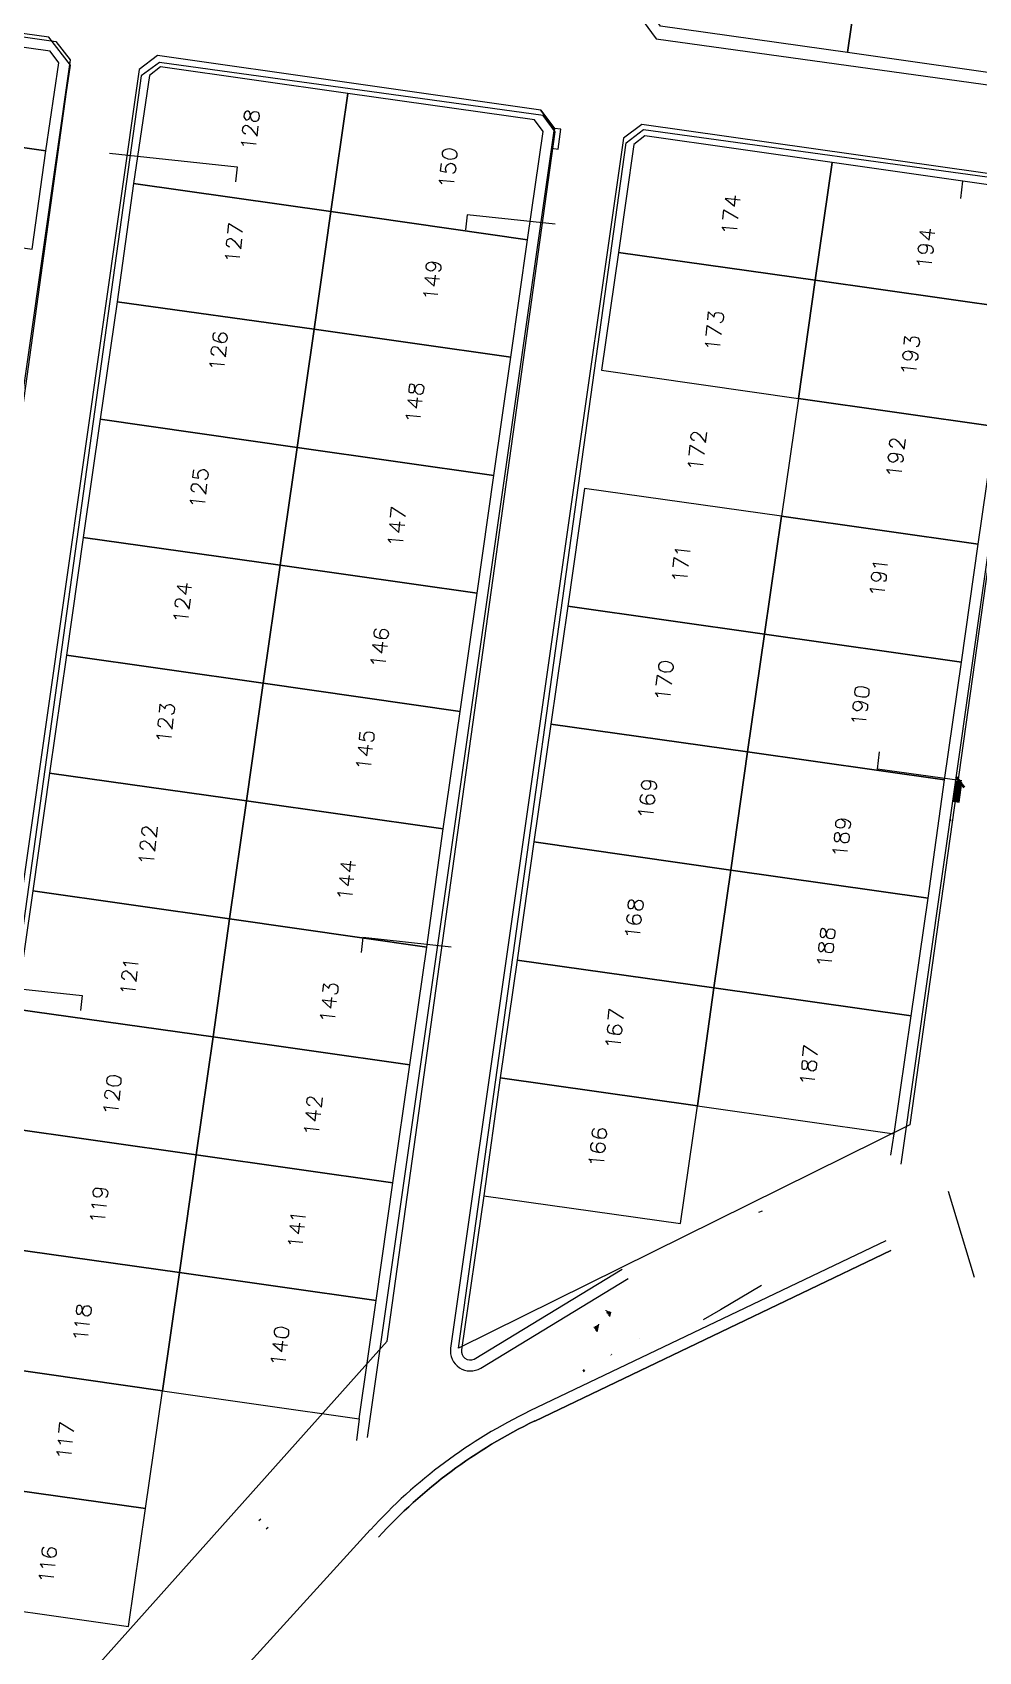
# Model space of a CAD drawing. Header units: metres. Extents: x 678 to 2349, y 417 to 1219.
# Drawn here: x 1981.5 to 2076.6, y 793 to 955.8 of the extents above; entities that cross this region are included whole.
import ezdxf

# ---------------------------------------------------------------- set-up
doc = ezdxf.new("R2010")
doc.units = ezdxf.units.M
doc.layers.add('BORDILLO', color=1, linetype='Continuous')
doc.layers.add('PDF2_area escolar', color=7, linetype='Continuous', true_color=0x989898)
doc.layers.add('PDF_Geometry', color=7, linetype='Continuous', true_color=0x797979)

# ---------------------------------------------------------------- blocks, each defined once
blk = doc.blocks.new('base')
at = {"layer": 'PDF_Geometry', "lineweight": 25, "extrusion": (-0.000787417, 0.063364, 0.99799), "elevation": 0.03}
for points in [[(-314.36, -197.29), (-299.6, -195.68), (-292.74, -194.19), (-282.66, -192.11), (-274.48, -190.36), (-258.04, -185.15), (-248.03, -180.61), (-240.54, -177.71), (-228.64, -174.04), (-222.73, -172.71), (-217.38, -171.04), (-209.93, -169.25), (-202.16, -164.76), (-196.2, -160.28), (-195.07, -159.82), (-178.09, -157.46), (-154.3, -156.61), (-136.67, -154.61), (-124.44, -153.16), (-118.07, -151.47), (-100.79, -146.65), (-80.95, -140.97), (-73.38, -139.33), (-61.69, -135.82), (-40.5, -131.6), (-37.73, -130.87), (-17.66, -129.44), (1.31, -127.46), (21.09, -124.93), (41.01, -122.83), (47.38, -123.46), (63.59, -123.19), (81.4, -124.31), (85.64, -96.07), (88.7, -66.39), (92.81, -40.78), (97.16, -22.39), (100.6, -1.56), (102.48, 8.32), (109.69, 37.36), (117.53, 76.62), (126.22, 115.64), (131.51, 149.59), (134.68, 173.97), (136.92, 195.59), (139.96, 229.68), (141.56, 250.68), (142.61, 271.37), (143.25, 283.21), (147.07, 312.94), (152.58, 355.63), (153.55, 396.04), (150.87, 418.02), (151.78, 438.64), (150.96, 458.03), (151.78, 438.64), (150.87, 418.02), (153.55, 396.04), (152.58, 355.63), (147.07, 312.94), (143.25, 283.21), (142.61, 271.37), (141.56, 250.68), (139.96, 229.68), (136.92, 195.59), (134.68, 173.97), (131.51, 149.59), (126.22, 115.64), (117.53, 76.62), (109.69, 37.36), (102.48, 8.32), (100.6, -1.56), (97.16, -22.39), (92.81, -40.78), (88.7, -66.39), (85.64, -96.07), (81.4, -124.31), (63.59, -123.19), (47.38, -123.46), (41.01, -122.83), (21.09, -124.93), (1.31, -127.46), (-17.66, -129.44), (-37.73, -130.87), (-40.5, -131.6), (-61.69, -135.82), (-73.38, -139.33), (-80.95, -140.97), (-100.79, -146.65), (-118.07, -151.47), (-124.44, -153.16), (-136.67, -154.61), (-154.3, -156.61), (-178.09, -157.46), (-195.07, -159.82), (-196.2, -160.28), (-202.16, -164.76), (-209.93, -169.25), (-217.38, -171.04), (-222.73, -172.71), (-228.64, -174.04), (-240.54, -177.71), (-248.03, -180.61), (-258.04, -185.15), (-274.48, -190.36), (-282.66, -192.11), (-292.74, -194.19), (-299.6, -195.68), (-314.36, -197.29), (-312.18, -178.45), (-309.15, -157.9), (-306.88, -132.9), (-305.82, -118), (-298.64, -78.8), (-291.06, -45.08), (-282.25, -15.12), (-275.64, 10.47), (-270.32, 33.9), (-263.82, 63.16), (-258.15, 86.41), (-284.42, 123.89)], [(78.6, 47.97), (76.72, 46.57), (38.3, 52.55), (36.9, 54.43), (47.47, 122.48), (49.35, 123.88), (87.77, 117.9), (89.17, 116.02)], [(8.71, 193.58), (-11.71, 61.96), (-10.36, 60.08), (28.1, 54.1), (29.98, 55.5), (58.5, 239.45)], [(28.1, 54.1), (29.98, 55.5)], [(-10.36, 60.08), (-11.71, 61.96), (-11.43, 63.92), (-12.06, 64.04), (-12.35, 62.03), (-11.71, 61.96)], [(19.33, 62.11), (19.42, 62.1), (19.55, 61.99), (19.59, 61.94), (19.66, 61.79), (19.63, 61.52), (19.51, 61.35), (19.46, 61.31), (19.32, 61.23), (19.13, 61.25), (19.01, 61.36), (18.84, 61.52), (18.2, 62.34), (18.08, 61.34)], [(19.56, 63.29), (19.59, 63.15), (19.8, 62.94), (18.29, 63.12)], [(33.04, 63.89), (20.24, 65.43), (20.42, 66.94)], [(-0.27, 65.35), (-0.18, 66.09), (-0.81, 66.21), (-0.77, 66.16), (-0.71, 65.92), (-0.73, 65.73), (-0.85, 65.52), (-1, 65.4), (-1.24, 65.33), (-1.38, 65.35), (-1.55, 65.46), (-1.67, 65.62), (-1.74, 65.86), (-1.71, 66.04), (-1.6, 66.26), (-1.54, 66.3), (-1.4, 66.37)], [(-0.34, 67.4), (-0.27, 67.26), (-0.07, 67), (-1.58, 67.18)], [(-52.49, 69.51), (-52.7, 67.78)], [(-28.53, 71.31), (-28.65, 70.35), (-30.07, 71.22)], [(-30.29, 69.39), (-28.78, 69.21), (-29.71, 70.01), (-29.83, 68.96)], [(21.27, 72.08), (21.16, 71.12), (19.78, 71.98)], [(-11.66, 71.6), (-2.84, 70.53), (-2.66, 72.04)], [(-28.67, 72.49), (-28.64, 72.34), (-28.44, 72.09), (-29.95, 72.27)], [(21.07, 73.5), (21.16, 73.48), (21.29, 73.38), (21.37, 73.32), (21.4, 73.18), (21.36, 72.86), (21.3, 72.73), (21.21, 72.69), (21.06, 72.62), (20.92, 72.63), (20.79, 72.74), (20.58, 72.9), (19.98, 73.67), (19.86, 72.71)], [(-49.84, 73), (-48.34, 72.81), (-49.25, 73.67), (-49.39, 72.57)], [(21.31, 74.67), (21.38, 74.52), (21.54, 74.32), (20.08, 74.5)], [(-48.69, 74.11), (-48.91, 74.18), (-49.03, 74.34), (-49.05, 74.57), (-49.05, 74.62), (-48.97, 74.84), (-48.82, 74.96), (-48.58, 75.02), (-48.49, 75.01), (-48.32, 74.9), (-48.2, 74.75), (-48.13, 74.51), (-48.14, 74.46), (-48.26, 74.24), (-48.41, 74.12), (-48.69, 74.11), (-49.06, 74.15), (-49.42, 74.24), (-49.58, 74.4), (-49.65, 74.64), (-49.63, 74.78), (-49.51, 75), (-49.37, 75.03)], [(0.02, 77), (1.49, 76.83), (0.57, 77.68), (0.44, 76.58)], [(0.79, 75.24), (0.61, 75.36), (0.45, 75.52), (0.43, 75.75), (0.43, 75.8), (0.51, 76.02), (0.71, 76.13), (0.9, 76.16), (0.99, 76.15), (1.16, 76.08), (1.33, 75.92), (1.35, 75.69), (1.34, 75.64), (1.27, 75.42), (1.07, 75.3), (0.79, 75.24), (0.42, 75.29), (0.11, 75.42), (-0.1, 75.58), (-0.12, 75.82), (-0.1, 75.95), (-0.04, 76.13), (0.11, 76.21)], [(-48.21, 76.14), (-48.19, 75.95), (-47.98, 75.74), (-49.49, 75.92)], [(1.43, 78.69), (1.46, 78.55), (1.67, 78.34), (0.21, 78.51)], [(-26.9, 81.41), (-26.99, 80.63), (-27.53, 81.16), (-27.56, 80.93), (-27.62, 80.8), (-27.72, 80.72), (-27.96, 80.7), (-28.09, 80.72), (-28.27, 80.78), (-28.44, 80.94), (-28.46, 81.18), (-28.43, 81.41), (-28.36, 81.58), (-28.26, 81.66), (-28.11, 81.74)], [(22.67, 82.11), (22.81, 82.19), (22.89, 82.41), (22.9, 82.55), (22.88, 82.74), (22.67, 82.9), (22.31, 83.04), (21.99, 83.08), (21.66, 83.02), (21.51, 82.9), (21.44, 82.72), (21.43, 82.63), (21.45, 82.45), (21.57, 82.25), (21.79, 82.17), (21.88, 82.16), (22.07, 82.19), (22.23, 82.35), (22.34, 82.52), (22.35, 82.61), (22.29, 82.81), (22.16, 82.96), (21.99, 83.08)], [(-26.7, 83.01), (-26.83, 82), (-28.25, 82.87)], [(-46.6, 84.11), (-46.7, 83.33), (-47.24, 83.86), (-47.26, 83.63), (-47.33, 83.5), (-47.43, 83.42), (-47.62, 83.39), (-47.75, 83.41), (-47.98, 83.48), (-48.1, 83.64), (-48.16, 83.88), (-48.13, 84.11), (-48.02, 84.28), (-47.96, 84.36), (-47.82, 84.39)], [(22.8, 84.37), (22.84, 84.36), (22.97, 84.26), (23.05, 84.15), (23.08, 84.01), (23.05, 83.74), (22.98, 83.61), (22.88, 83.52), (22.74, 83.5), (22.6, 83.51), (22.47, 83.57), (22.26, 83.78), (21.66, 84.55), (21.54, 83.55)], [(-26.89, 84.14), (-26.82, 83.99), (-26.61, 83.78), (-28.12, 83.97)], [(-47.03, 84.81), (-47.25, 84.93), (-47.37, 85.08), (-47.39, 85.31), (-47.38, 85.36), (-47.31, 85.58), (-47.15, 85.7), (-46.92, 85.72), (-46.83, 85.71), (-46.65, 85.64), (-46.53, 85.49), (-46.47, 85.25), (-46.47, 85.2), (-46.59, 84.99), (-46.74, 84.87), (-47.03, 84.81), (-47.4, 84.85), (-47.75, 84.99), (-47.92, 85.15), (-47.98, 85.38), (-47.96, 85.52), (-47.85, 85.69), (-47.7, 85.77)], [(22.99, 85.55), (23.06, 85.4), (23.22, 85.15), (21.75, 85.33)], [(-46.55, 86.84), (-46.52, 86.69), (-46.32, 86.44), (-47.83, 86.62)], [(1.92, 89.3), (3.38, 89.12), (2.51, 89.97), (2.39, 88.92)], [(3.34, 91.03), (3.41, 90.88), (3.57, 90.63), (2.1, 90.8)], [(-25.39, 93.56), (-25.34, 93.55), (-25.21, 93.49), (-25.13, 93.39), (-25.05, 93.24), (-25.09, 92.97), (-25.2, 92.84), (-25.3, 92.76), (-25.44, 92.73), (-25.58, 92.75), (-25.71, 92.81), (-25.92, 92.98), (-26.52, 93.79), (-26.64, 92.78)], [(-24.84, 95.02), (-24.96, 94.02), (-26.38, 94.93)], [(-45.42, 95.09), (-45.64, 95.17), (-45.76, 95.32), (-45.83, 95.56), (-45.82, 95.65), (-45.7, 95.82), (-45.55, 95.94), (-45.31, 96.01), (-45.26, 96), (-45.05, 95.88), (-44.93, 95.73), (-44.86, 95.53), (-44.87, 95.44), (-44.99, 95.23), (-45.14, 95.11), (-45.42, 95.09), (-45.79, 95.14), (-46.15, 95.23), (-46.31, 95.39), (-46.38, 95.63), (-46.36, 95.76), (-46.24, 95.98), (-46.1, 96.01)], [(-45.35, 94.48), (-45.31, 94.48), (-45.18, 94.41), (-45.1, 94.31), (-45.02, 94.16), (-45.05, 93.89), (-45.16, 93.76), (-45.27, 93.68), (-45.41, 93.65), (-45.54, 93.67), (-45.68, 93.73), (-45.89, 93.9), (-46.49, 94.71), (-46.61, 93.71)], [(25.02, 95.88), (25.11, 96.61), (24.47, 96.73), (24.51, 96.68), (24.58, 96.44), (24.56, 96.26), (24.44, 96.04), (24.28, 95.92), (24.04, 95.86), (23.91, 95.88), (23.73, 95.99), (23.61, 96.14), (23.55, 96.38), (23.57, 96.56), (23.69, 96.78), (23.74, 96.82), (23.89, 96.9)], [(-25.02, 96.21), (-24.95, 96.06), (-24.75, 95.8), (-26.25, 95.98)], [(-44.99, 97.13), (-44.91, 96.98), (-44.71, 96.72), (-46.22, 96.9)], [(24.92, 98.12), (24.96, 98.11), (25.14, 98.05), (25.18, 97.95), (25.25, 97.8), (25.22, 97.53), (25.11, 97.4), (25.05, 97.31), (24.86, 97.29), (24.73, 97.31), (24.6, 97.37), (24.43, 97.53), (23.79, 98.35), (23.67, 97.34)], [(25.11, 99.35), (25.19, 99.2), (25.39, 98.94), (23.88, 99.12)], [(5.27, 100.9), (5.15, 99.9), (3.73, 100.81)], [(3.84, 101.77), (5.35, 101.59), (4.43, 102.44), (4.31, 101.39)], [(5.26, 103.5), (5.33, 103.35), (5.53, 103.1), (4.02, 103.28)], [(-23.56, 104.89), (-23.53, 104.74), (-23.32, 104.53), (-24.83, 104.71)], [(-23.11, 106.27), (-23.23, 105.31), (-24.65, 106.18)], [(-43.44, 106.54), (-43.36, 106.39), (-43.21, 106.14), (-44.67, 106.32)], [(25.34, 107.76), (26.8, 107.58), (25.93, 108.43), (25.8, 107.33)], [(-23.25, 107.45), (-23.22, 107.3), (-23.02, 107.05), (-24.53, 107.23)], [(-43.56, 107.06), (-43.78, 107.14), (-43.9, 107.29), (-43.97, 107.53), (-43.96, 107.62), (-43.84, 107.79), (-43.69, 107.91), (-43.45, 107.98), (-43.4, 107.97), (-43.19, 107.85), (-43.07, 107.7), (-43.04, 107.51), (-43.05, 107.42), (-43.13, 107.2), (-43.28, 107.08), (-43.56, 107.06), (-43.93, 107.11), (-44.29, 107.2), (-44.5, 107.36), (-44.52, 107.6), (-44.5, 107.73), (-44.43, 107.96), (-44.24, 107.98)], [(26.73, 109.68), (26.77, 109.67), (26.91, 109.61), (26.99, 109.51), (27.02, 109.37), (26.98, 109.09), (26.92, 108.96), (26.82, 108.88), (26.68, 108.85), (26.54, 108.87), (26.41, 108.93), (26.19, 109.09), (25.6, 109.91), (25.48, 108.9)], [(-43.13, 109.1), (-43.05, 108.95), (-42.9, 108.7), (-44.36, 108.88)], [(26.92, 110.91), (26.99, 110.71), (27.15, 110.51), (25.69, 110.68)], [(6.81, 112.17), (6.96, 112.25), (7.08, 112.46), (7.09, 112.6), (7.03, 112.79), (6.81, 112.96), (6.5, 113.09), (6.14, 113.13), (5.85, 113.07), (5.7, 112.95), (5.59, 112.78), (5.58, 112.69), (5.64, 112.45), (5.76, 112.3), (5.94, 112.23), (6.03, 112.22), (6.26, 112.24), (6.42, 112.36), (6.49, 112.58), (6.5, 112.67), (6.48, 112.86), (6.36, 113.01), (6.14, 113.13)], [(5.72, 113.92), (7.23, 113.74), (6.31, 114.55), (6.18, 113.5)], [(7.13, 115.61), (7.21, 115.46), (7.41, 115.21), (5.9, 115.39)], [(-21.26, 118.15), (-21.39, 117.14), (-22.81, 118.06)], [(-21.4, 119.33), (-21.37, 119.18), (-21.17, 118.93), (-22.68, 119.11)], [(28.74, 120.24), (28.65, 119.46), (28.15, 119.94), (28.12, 119.71), (28.01, 119.59), (27.96, 119.55), (27.72, 119.48), (27.59, 119.5), (27.37, 119.62), (27.25, 119.77), (27.23, 119.96), (27.25, 120.19), (27.33, 120.41), (27.42, 120.45), (27.57, 120.52)], [(-41.58, 120.04), (-41.75, 120.15), (-41.87, 120.31), (-41.94, 120.55), (-41.93, 120.59), (-41.81, 120.81), (-41.66, 120.93), (-41.46, 121), (-41.37, 120.99), (-41.15, 120.87), (-41.03, 120.72), (-41.02, 120.48), (-41.02, 120.44), (-41.09, 120.21), (-41.25, 120.09), (-41.58, 120.04), (-41.9, 120.08), (-42.25, 120.22), (-42.47, 120.38), (-42.48, 120.61), (-42.47, 120.75), (-42.4, 120.93), (-42.25, 121)], [(28.6, 121.74), (28.64, 121.74), (28.78, 121.67), (28.86, 121.57), (28.89, 121.43), (28.85, 121.15), (28.79, 121.02), (28.69, 120.94), (28.55, 120.91), (28.41, 120.93), (28.28, 120.99), (28.06, 121.16), (27.47, 121.97), (27.35, 120.96)], [(-41.1, 122.07), (-41.03, 121.92), (-40.87, 121.72), (-42.33, 121.89)], [(28.79, 122.97), (28.87, 122.82), (29.02, 122.57), (27.56, 122.75)], [(7.34, 124.26), (8.8, 124.08), (7.93, 124.93), (7.8, 123.83)], [(8.62, 122.53), (8.7, 123.21), (8.07, 123.38), (8.15, 123.28), (8.22, 123.08), (8.19, 122.86), (8.07, 122.64), (7.92, 122.52), (7.68, 122.5), (7.55, 122.52), (7.37, 122.58), (7.2, 122.74), (7.19, 122.98), (7.21, 123.21), (7.28, 123.38), (7.38, 123.46), (7.53, 123.49)], [(-51.87, 128.19), (-43.4, 126.89), (-43.61, 125.15)], [(8.75, 125.94), (8.82, 125.79), (8.98, 125.59), (7.52, 125.76)], [(-20.2, 127.76), (-20.42, 127.83), (-20.54, 127.99), (-20.56, 128.22), (-20.55, 128.31), (-20.48, 128.49), (-20.33, 128.61), (-20.09, 128.67), (-20.04, 128.67), (-19.83, 128.55), (-19.71, 128.4), (-19.64, 128.2), (-19.65, 128.11), (-19.77, 127.89), (-19.92, 127.77), (-20.2, 127.76), (-20.57, 127.8), (-20.93, 127.89), (-21.09, 128.05), (-21.16, 128.29), (-21.14, 128.43), (-21.02, 128.65), (-20.88, 128.68)], [(-51.25, 128.3), (-50.98, 130.17), (-51.52, 130.28), (-51.8, 128.37)], [(-51.03, 129.76), (-51.66, 129.51)], [(-51.04, 129.67), (-51.67, 129.42)], [(-51.05, 129.58), (-51.68, 129.37)], [(-51.06, 129.53), (-51.69, 129.28)], [(-51.07, 129.39), (-51.7, 129.14)], [(-51.07, 129.44), (-51.7, 129.19)], [(-51.13, 129.31), (-51.72, 129.05)], [(-51.15, 129.17), (-51.73, 128.92)], [(-51.14, 129.22), (-51.72, 129.01)], [(-51.16, 129.08), (-51.74, 128.82)], [(-51.16, 129.03), (-51.75, 128.78)], [(-51.17, 128.94), (-51.76, 128.69)], [(-51.19, 128.8), (-51.78, 128.55)], [(-51.18, 128.85), (-51.77, 128.64)], [(-51.2, 128.71), (-51.79, 128.46)], [(-51.21, 128.67), (-51.79, 128.41)], [(-51.22, 128.58), (-51.71, 128.36)], [(-51.23, 128.44), (-51.48, 128.33)], [(-51.23, 128.48), (-51.62, 128.35)], [(-51.24, 128.35), (-51.34, 128.31)], [(-19.75, 129.19), (-19.6, 129.26), (-19.48, 129.48), (-19.47, 129.62), (-19.54, 129.81), (-19.75, 129.98), (-20.06, 130.11), (-20.42, 130.15), (-20.71, 130.09), (-20.86, 129.97), (-20.97, 129.8), (-20.99, 129.71), (-20.92, 129.47), (-20.8, 129.32), (-20.62, 129.25), (-20.53, 129.24), (-20.3, 129.26), (-20.14, 129.38), (-20.07, 129.6), (-20.06, 129.69), (-20.08, 129.88), (-20.2, 130.03), (-20.42, 130.15)], [(-50.98, 130.12), (-51.57, 129.87)], [(-50.98, 130.17), (-51.56, 129.96)], [(-50.99, 130.03), (-51.58, 129.78)], [(-51, 129.99), (-51.59, 129.73)], [(-51.01, 129.9), (-51.6, 129.64)], [(-51.02, 129.8), (-51.61, 129.55)], [(-51.12, 130.19), (-51.55, 130.01)], [(-51.25, 130.2), (-51.54, 130.1)], [(-51.34, 130.21), (-51.54, 130.14)], [(-51.48, 130.28), (-51.53, 130.24)], [(-19.6, 131.21), (-19.52, 131.06), (-19.32, 130.81), (-20.83, 130.99)], [(-39.69, 131.87), (-39.86, 131.98), (-40.03, 132.14), (-40.05, 132.33), (-40.04, 132.42), (-39.97, 132.65), (-39.77, 132.76), (-39.58, 132.78), (-39.49, 132.77), (-39.31, 132.71), (-39.15, 132.55), (-39.13, 132.31), (-39.14, 132.22), (-39.21, 132.04), (-39.41, 131.93), (-39.69, 131.87), (-40.06, 131.91), (-40.37, 132.04), (-40.58, 132.21), (-40.6, 132.4), (-40.58, 132.58), (-40.51, 132.76), (-40.36, 132.83)], [(30.5, 134.08), (30.55, 134.07), (30.67, 133.97), (30.76, 133.91), (30.83, 133.71), (30.8, 133.44), (30.69, 133.31), (30.59, 133.28), (30.44, 133.2), (30.31, 133.22), (30.18, 133.33), (29.97, 133.49), (29.37, 134.26), (29.24, 133.26)], [(30.33, 132.66), (30.38, 132.66), (30.5, 132.55), (30.59, 132.49), (30.66, 132.3), (30.63, 132.02), (30.52, 131.9), (30.42, 131.86), (30.27, 131.79), (30.14, 131.8), (30.01, 131.91), (29.8, 132.08), (29.19, 132.84), (29.07, 131.84)], [(30.69, 135.26), (30.77, 135.11), (30.97, 134.86), (29.46, 135.04)], [(-39.04, 135.32), (-39.01, 135.17), (-38.81, 134.92), (-40.28, 135.09)], [(9.21, 135.95), (10.67, 135.77), (9.8, 136.57), (9.67, 135.52)], [(9.38, 137.37), (10.85, 137.19), (9.97, 137.99), (9.84, 136.94)], [(10.79, 139.05), (10.87, 138.9), (11.02, 138.65), (9.56, 138.83)], [(-18.25, 141.25), (-18.1, 141.33), (-17.99, 141.5), (-17.97, 141.63), (-18.04, 141.87), (-18.2, 142.03), (-18.56, 142.17), (-18.92, 142.21), (-19.21, 142.15), (-19.36, 142.03), (-19.48, 141.82), (-19.49, 141.77), (-19.42, 141.53), (-19.3, 141.38), (-19.12, 141.31), (-19.03, 141.3), (-18.8, 141.32), (-18.64, 141.44), (-18.57, 141.66), (-18.57, 141.71), (-18.58, 141.94), (-18.7, 142.09), (-18.92, 142.21)], [(-0.31, 144.28), (8.56, 143.21), (8.74, 144.72)], [(-18.05, 143.27), (-18.03, 143.08), (-17.82, 142.87), (-19.33, 143.05)], [(32.54, 147.14), (32.59, 147.14), (32.71, 147.03), (32.8, 146.97), (32.83, 146.83), (32.79, 146.55), (32.73, 146.42), (32.63, 146.34), (32.48, 146.27), (32.34, 146.28), (32.22, 146.39), (32.01, 146.56), (31.41, 147.37), (31.29, 146.37)], [(32.43, 145.81), (32.5, 145.62), (32.66, 145.41), (31.19, 145.59)], [(-37.34, 146.38), (-37.26, 146.23), (-37.11, 145.98), (-38.57, 146.16)], [(45.95, 147.61), (36.86, 148.71), (37.04, 150.22)], [(32.73, 148.32), (32.8, 148.18), (32.96, 147.97), (31.5, 148.15)], [(12.64, 148.61), (12.55, 147.83), (12.05, 148.31), (12.02, 148.13), (11.91, 147.96), (11.86, 147.92), (11.62, 147.85), (11.48, 147.87), (11.27, 147.99), (11.14, 148.14), (11.13, 148.38), (11.15, 148.56), (11.22, 148.78), (11.32, 148.86), (11.47, 148.89)], [(11.28, 149.66), (12.74, 149.48), (11.87, 150.28), (11.74, 149.23)], [(12.69, 151.34), (12.76, 151.19), (12.92, 150.94), (11.46, 151.12)], [(-16.01, 151.74), (-16.13, 150.73), (-17.55, 151.65)], [(-16.17, 152.36), (-16.03, 152.39), (-15.91, 152.61), (-15.89, 152.74), (-15.96, 152.98), (-16.12, 153.14), (-16.48, 153.23), (-16.85, 153.28), (-17.13, 153.26), (-17.28, 153.14), (-17.4, 152.93), (-17.41, 152.83), (-17.34, 152.64), (-17.22, 152.49), (-17, 152.37), (-16.96, 152.36), (-16.72, 152.43), (-16.56, 152.55), (-16.45, 152.72), (-16.44, 152.81), (-16.5, 153.05), (-16.62, 153.2), (-16.85, 153.28)], [(-15.98, 154.33), (-15.95, 154.19), (-15.75, 153.93), (-17.26, 154.11)], [(-35.53, 155.67), (-35.65, 154.66), (-37.02, 155.57)], [(-35.49, 158.26), (-35.42, 158.11), (-35.26, 157.86), (-36.72, 158.04)], [(34.4, 159.11), (34.45, 159.11), (34.58, 159.05), (34.66, 158.94), (34.69, 158.8), (34.65, 158.53), (34.59, 158.39), (34.49, 158.31), (34.35, 158.28), (34.21, 158.3), (34.08, 158.36), (33.87, 158.53), (33.27, 159.34), (33.15, 158.34)], [(14.07, 160.08), (14.16, 160.07), (14.28, 159.96), (14.32, 159.91), (14.4, 159.76), (14.36, 159.44), (14.25, 159.31), (14.2, 159.27), (14.05, 159.2), (13.92, 159.22), (13.74, 159.33), (13.58, 159.49), (12.93, 160.26), (12.81, 159.3)], [(34.59, 160.34), (34.67, 160.19), (34.82, 159.94), (33.36, 160.12)], [(13.02, 160.99), (14.53, 160.81), (13.6, 161.62), (13.48, 160.57)], [(14.47, 162.67), (14.5, 162.53), (14.71, 162.32), (13.2, 162.5)], [(-14.5, 162.78), (-14.35, 162.85), (-14.24, 163.03), (-14.22, 163.16), (-14.28, 163.4), (-14.45, 163.56), (-14.8, 163.7), (-15.17, 163.74), (-15.45, 163.68), (-15.61, 163.56), (-15.73, 163.34), (-15.73, 163.3), (-15.67, 163.06), (-15.55, 162.9), (-15.33, 162.79), (-15.29, 162.78), (-15.05, 162.84), (-14.89, 162.96), (-14.82, 163.19), (-14.81, 163.23), (-14.83, 163.47), (-14.95, 163.62), (-15.17, 163.74)], [(-44.27, 165.81), (-44.62, 163.67)], [(-14.33, 164.2), (-14.18, 164.27), (-14.06, 164.44), (-14.05, 164.58), (-14.11, 164.82), (-14.28, 164.98), (-14.63, 165.11), (-15, 165.16), (-15.28, 165.1), (-15.44, 164.98), (-15.56, 164.76), (-15.56, 164.72), (-15.5, 164.48), (-15.38, 164.32), (-15.15, 164.25), (-15.11, 164.24), (-14.87, 164.26), (-14.72, 164.38), (-14.65, 164.6), (-14.64, 164.65), (-14.66, 164.88), (-14.78, 165.04), (-15, 165.16)], [(-14.13, 166.21), (-14.11, 166.02), (-13.9, 165.81), (-15.41, 165.99)], [(35.48, 168.12), (35.26, 168.19), (35.15, 168.39), (35.08, 168.58), (35.09, 168.68), (35.2, 168.85), (35.36, 169.01), (35.59, 169.03), (35.64, 169.03), (35.86, 168.95), (35.98, 168.75), (36, 168.57), (35.99, 168.47), (35.92, 168.3), (35.76, 168.13), (35.48, 168.12), (35.12, 168.16), (34.76, 168.25), (34.55, 168.46), (34.53, 168.65), (34.55, 168.79), (34.62, 169.01), (34.77, 169.08)], [(-49.99, 169.51), (-52.47, 178.2)], [(35.92, 170.15), (35.99, 170), (36.15, 169.75), (34.68, 169.93)], [(15.91, 171.5), (15.98, 171.35), (16.14, 171.1), (14.67, 171.27)], [(-30.9, 171.39), (-31.28, 171.25)], [(36.05, 171.29), (36.13, 171.15), (36.28, 170.9), (34.82, 171.07)], [(14.8, 172.33), (16.26, 172.15), (15.39, 173), (15.26, 171.9)], [(16.21, 174.01), (16.28, 173.86), (16.44, 173.66), (14.98, 173.83)], [(-2.12, 185.82), (-17.1, 176.96)], [(-31.07, 178.78), (-26.94, 181.16), (-25.19, 182.15)], [(-15.44, 181.12), (-15.45, 181.07)], [(-15.52, 181.26), (-15.53, 181.13)], [(-15.55, 181.36), (-15.62, 181.14)], [(-15.63, 181.46), (-15.71, 181.19)], [(-15.71, 181.61), (-15.8, 181.21)], [(-15.79, 181.71), (-15.89, 181.26)], [(37.76, 181.99), (37.83, 181.84), (37.99, 181.63), (36.53, 181.81)], [(-14.22, 182.78), (-14.23, 182.73)], [(-14.3, 182.93), (-14.33, 182.65)], [(-14.38, 183.03), (-14.47, 182.62)], [(-14.41, 183.12), (-14.57, 182.54)], [(-14.49, 183.23), (-14.68, 182.46)], [(37.9, 183.13), (37.97, 182.98), (38.13, 182.73), (36.66, 182.91)], [(16.65, 184.21), (18.11, 184.03), (17.23, 184.83), (17.11, 183.78)], [(18.06, 185.89), (18.13, 185.74), (18.29, 185.49), (16.83, 185.67)], [(39.74, 192.69), (39.62, 191.69), (38.25, 192.59)], [(9.53, 191.69), (9.84, 193.88)], [(39.61, 193.87), (39.64, 193.72), (39.84, 193.47), (38.37, 193.64)], [(39.74, 195.01), (39.77, 194.87), (39.98, 194.61), (38.51, 194.79)], [(19.75, 201.82), (19.54, 201.66)], [(8.56, 202.89), (65.66, 264.23), (104.99, 258.14), (106.87, 259.49), (108.31, 268.73), (119.23, 377.08), (117.81, 447.54)], [(19.01, 202.65), (18.81, 202.49)], [(41.37, 204.27), (41.52, 204.35), (41.59, 204.57), (41.61, 204.71), (41.59, 204.9), (41.37, 205.06), (41.02, 205.2), (40.7, 205.24), (40.41, 205.18), (40.21, 205.06), (40.15, 204.88), (40.14, 204.79), (40.15, 204.56), (40.32, 204.4), (40.5, 204.33), (40.59, 204.32), (40.78, 204.34), (40.93, 204.47), (41.05, 204.68), (41.06, 204.77), (40.99, 204.97), (40.87, 205.12), (40.7, 205.24)], [(41.52, 206.3), (41.6, 206.15), (41.75, 205.9), (40.29, 206.07)], [(41.66, 207.44), (41.73, 207.29), (41.89, 207.04), (40.43, 207.22)]]:
    blk.add_lwpolyline(points, dxfattribs=at)
for points in [[(-43.14, 42.79), (-41.29, 54.67), (-22.49, 51.76), (-21.66, 50.59), (-23.39, 39.71)], [(-62.9, 45.87), (-61.22, 56.75), (-60.05, 57.58), (-41.29, 54.67), (-43.14, 42.79)], [(39.45, 63.58), (38.05, 54.71), (38.88, 53.54), (57.68, 50.63), (59.2, 60.51)], [(10.87, 70.04), (9.02, 58.16), (27.82, 55.25), (28.94, 56.09), (30.67, 66.96)], [(-8.88, 73.12), (-10.57, 62.24), (-9.73, 61.07), (9.02, 58.16), (10.87, 70.04)], [(19.49, 60.38), (19.42, 60.57), (19.29, 60.68), (19.16, 60.7), (19.01, 60.62), (18.9, 60.49), (18.82, 60.23), (18.7, 60.01), (18.55, 59.89), (18.41, 59.86), (18.18, 59.89), (18.05, 59.95), (18.01, 60.05), (17.95, 60.28), (17.98, 60.56), (18.1, 60.73), (18.15, 60.82), (18.3, 60.89), (18.53, 60.86), (18.65, 60.76), (18.78, 60.6), (18.84, 60.36), (18.85, 60.08), (18.93, 59.93), (19.05, 59.83), (19.19, 59.81), (19.34, 59.89), (19.46, 60.1)], [(40.96, 73.46), (39.45, 63.58), (59.2, 60.51), (60.71, 70.39)], [(-37.75, 77.57), (-39.59, 65.73), (-20.79, 62.82), (-19.67, 63.66), (-17.99, 74.54)], [(-0.38, 64.39), (-0.45, 64.59), (-0.66, 64.75), (-0.97, 64.88), (-1.2, 64.91), (-1.58, 64.86), (-1.78, 64.75), (-1.89, 64.58), (-1.91, 64.39), (-1.84, 64.2), (-1.68, 64.04), (-1.32, 63.9), (-1.09, 63.88), (-0.76, 63.93), (-0.52, 64.04), (-0.4, 64.21)], [(-57.5, 80.64), (-59.18, 69.76), (-58.34, 68.64), (-39.59, 65.73), (-37.75, 77.57)], [(12.71, 81.88), (10.87, 70.04), (30.67, 66.96), (32.47, 78.85)], [(-7.04, 84.95), (-8.88, 73.12), (10.87, 70.04), (12.71, 81.88)], [(-35.9, 89.45), (-37.75, 77.57), (-17.99, 74.54), (-16.14, 86.37)], [(-55.65, 92.52), (-57.5, 80.64), (-37.75, 77.57), (-35.9, 89.45)], [(14.56, 93.76), (12.71, 81.88), (32.47, 78.85), (34.32, 90.68)], [(-5.19, 96.83), (-7.04, 84.95), (12.71, 81.88), (14.56, 93.76)], [(3.26, 88.07), (3.24, 88.3), (3.11, 88.36), (2.97, 88.38), (2.78, 88.36), (2.72, 88.23), (2.59, 87.92), (2.52, 87.74), (2.37, 87.62), (2.22, 87.54), (1.99, 87.57), (1.87, 87.68), (1.78, 87.74), (1.76, 87.97), (1.8, 88.24), (1.87, 88.47), (1.97, 88.5), (2.11, 88.58), (2.34, 88.55), (2.47, 88.44), (2.59, 88.29), (2.61, 88.1), (2.67, 87.77), (2.69, 87.63), (2.87, 87.56), (3.01, 87.54), (3.15, 87.57), (3.22, 87.79)], [(-53.81, 104.36), (-55.65, 92.52), (-35.9, 89.45), (-34.06, 101.28)], [(16.41, 105.59), (14.56, 93.76), (34.32, 90.68), (36.17, 102.56)], [(-3.35, 108.67), (-5.19, 96.83), (14.56, 93.76), (16.41, 105.59)], [(-32.21, 113.16), (-34.06, 101.28), (-14.3, 98.25), (-12.45, 110.09)], [(-51.96, 116.24), (-53.81, 104.36), (-34.06, 101.28), (-32.21, 113.16)], [(18.25, 117.47), (16.41, 105.59), (36.17, 102.56), (38.01, 114.39)], [(-1.5, 120.55), (-3.35, 108.67), (16.41, 105.59), (18.25, 117.47)], [(-30.36, 125), (-32.21, 113.16), (-12.45, 110.09), (-10.6, 121.97)], [(-50.12, 128.07), (-51.96, 116.24), (-32.21, 113.16), (-30.36, 125)], [(20.1, 129.3), (18.25, 117.47), (38.01, 114.39), (39.86, 126.27)], [(-21.49, 116.28), (-21.55, 116.52), (-21.72, 116.67), (-22.08, 116.81), (-22.3, 116.84), (-22.68, 116.79), (-22.88, 116.68), (-23, 116.46), (-23.02, 116.32), (-22.95, 116.13), (-22.78, 115.97), (-22.43, 115.83), (-22.2, 115.8), (-21.82, 115.85), (-21.62, 115.97), (-21.51, 116.14)], [(0.34, 132.38), (-1.5, 120.55), (18.25, 117.47), (20.1, 129.3)], [(-41.19, 119.07), (-41.2, 119.3), (-41.42, 119.47), (-41.78, 119.55), (-41.96, 119.58), (-42.33, 119.58), (-42.58, 119.47), (-42.65, 119.24), (-42.67, 119.11), (-42.65, 118.87), (-42.44, 118.71), (-42.08, 118.62), (-41.89, 118.6), (-41.52, 118.6), (-41.28, 118.71), (-41.2, 118.93)], [(-28.51, 136.88), (-30.36, 125), (-10.6, 121.97), (-8.76, 133.8)], [(-48.32, 139.96), (-50.12, 128.07), (-30.36, 125), (-28.51, 136.88)], [(21.95, 141.18), (20.1, 129.3), (39.86, 126.27), (41.7, 138.11)], [(-51.21, 128.25), (-50.93, 130.21), (-51.56, 130.33), (-51.85, 128.33)], [(-51.52, 130.28), (-50.98, 130.17), (-51.25, 128.3), (-51.8, 128.37)], [(2.15, 144.27), (0.34, 132.38), (20.1, 129.3), (21.95, 141.18)], [(-26.67, 148.71), (-28.51, 136.88), (-8.76, 133.8), (-6.91, 145.68)], [(-38.95, 133.82), (-38.97, 134.01), (-39.14, 134.12), (-39.28, 134.14), (-39.43, 134.06), (-39.49, 133.93), (-39.61, 133.67), (-39.69, 133.45), (-39.89, 133.33), (-40.03, 133.3), (-40.21, 133.32), (-40.34, 133.39), (-40.42, 133.49), (-40.45, 133.68), (-40.41, 134), (-40.34, 134.17), (-40.24, 134.25), (-40.1, 134.28), (-39.91, 134.26), (-39.78, 134.2), (-39.61, 134.04), (-39.6, 133.81), (-39.54, 133.52), (-39.51, 133.38), (-39.38, 133.27), (-39.25, 133.25), (-39.05, 133.32), (-38.98, 133.5)], [(-46.47, 151.79), (-48.32, 139.96), (-28.51, 136.88), (-26.67, 148.71)], [(23.74, 153.02), (21.95, 141.18), (41.7, 138.11), (43.55, 149.99)], [(-18.13, 140.31), (-18.2, 140.55), (-18.33, 140.61), (-18.46, 140.63), (-18.61, 140.6), (-18.71, 140.47), (-18.8, 140.16), (-18.91, 139.99), (-19.07, 139.87), (-19.21, 139.79), (-19.44, 139.82), (-19.57, 139.93), (-19.61, 139.98), (-19.67, 140.22), (-19.64, 140.49), (-19.52, 140.71), (-19.47, 140.75), (-19.32, 140.82), (-19.09, 140.8), (-18.97, 140.69), (-18.85, 140.53), (-18.78, 140.29), (-18.77, 140.01), (-18.69, 139.87), (-18.56, 139.8), (-18.43, 139.79), (-18.28, 139.82), (-18.16, 140.03)], [(3.99, 156.1), (2.15, 144.27), (21.95, 141.18), (23.74, 153.02)], [(-37.41, 143.47), (-37.44, 143.65), (-37.56, 143.76), (-37.7, 143.78), (-37.85, 143.7), (-37.96, 143.58), (-38.08, 143.32), (-38.15, 143.09), (-38.31, 142.97), (-38.45, 142.94), (-38.68, 142.97), (-38.81, 143.03), (-38.89, 143.13), (-38.91, 143.32), (-38.88, 143.64), (-38.81, 143.82), (-38.7, 143.9), (-38.56, 143.93), (-38.33, 143.9), (-38.2, 143.84), (-38.08, 143.69), (-38.06, 143.45), (-38, 143.17), (-37.93, 143.02), (-37.8, 142.91), (-37.67, 142.89), (-37.52, 142.97), (-37.45, 143.15)], [(-37.24, 144.88), (-37.27, 145.07), (-37.39, 145.18), (-37.53, 145.2), (-37.68, 145.12), (-37.78, 145), (-37.91, 144.73), (-37.98, 144.51), (-38.14, 144.39), (-38.28, 144.36), (-38.51, 144.39), (-38.64, 144.45), (-38.72, 144.55), (-38.74, 144.74), (-38.7, 145.06), (-38.64, 145.24), (-38.53, 145.32), (-38.39, 145.35), (-38.16, 145.32), (-38.03, 145.26), (-37.91, 145.1), (-37.89, 144.87), (-37.83, 144.58), (-37.76, 144.44), (-37.63, 144.33), (-37.5, 144.31), (-37.35, 144.39), (-37.28, 144.56)], [(-24.87, 160.6), (-26.67, 148.71), (-6.91, 145.68), (-5.07, 157.52)], [(-44.62, 163.67), (-46.47, 151.79), (-26.67, 148.71), (-24.87, 160.6)], [(25.59, 164.9), (23.74, 153.02), (43.55, 149.99), (45.35, 161.83)], [(5.84, 167.98), (3.99, 156.1), (23.74, 153.02), (25.59, 164.9)], [(-35.4, 156.72), (-35.42, 156.95), (-35.55, 157.01), (-35.73, 157.04), (-35.87, 157.01), (-35.94, 156.88), (-36.06, 156.61), (-36.13, 156.39), (-36.29, 156.27), (-36.44, 156.19), (-36.66, 156.22), (-36.79, 156.33), (-36.88, 156.39), (-36.89, 156.62), (-36.86, 156.89), (-36.79, 157.12), (-36.69, 157.15), (-36.54, 157.23), (-36.31, 157.2), (-36.19, 157.09), (-36.07, 156.94), (-36.04, 156.75), (-35.99, 156.42), (-35.96, 156.28), (-35.83, 156.21), (-35.65, 156.19), (-35.5, 156.22), (-35.43, 156.44)], [(34.51, 157.34), (34.49, 157.53), (34.28, 157.69), (33.92, 157.83), (33.74, 157.85), (33.36, 157.8), (33.12, 157.69), (33.05, 157.51), (33.03, 157.33), (33.05, 157.14), (33.26, 156.98), (33.62, 156.84), (33.8, 156.82), (34.18, 156.87), (34.42, 156.98), (34.49, 157.15)], [(-23.03, 172.43), (-24.87, 160.6), (-5.07, 157.52), (-3.27, 169.4)], [(27.43, 176.74), (25.59, 164.9), (45.35, 161.83), (47.19, 173.71)], [(7.68, 179.81), (5.84, 167.98), (25.59, 164.9), (27.43, 176.74)], [(29.28, 188.62), (27.43, 176.74), (47.19, 173.71), (49.04, 185.54)], [(-8.13, 192.15), (-44.14, 175.39)], [(9.53, 191.69), (7.68, 179.81), (27.43, 176.74), (29.28, 188.62)], [(37.86, 180.49), (37.83, 180.68), (37.71, 180.79), (37.52, 180.81), (37.38, 180.73), (37.31, 180.6), (37.19, 180.34), (37.12, 180.16), (36.96, 180), (36.82, 179.97), (36.59, 179.99), (36.46, 180.06), (36.38, 180.16), (36.36, 180.39), (36.39, 180.67), (36.46, 180.84), (36.56, 180.92), (36.71, 181), (36.94, 180.97), (37.07, 180.86), (37.19, 180.71), (37.21, 180.48), (37.26, 180.19), (37.29, 180.05), (37.42, 179.94), (37.6, 179.92), (37.75, 179.99), (37.82, 180.22)], [(17.97, 182.89), (17.95, 183.07), (17.74, 183.29), (17.38, 183.37), (17.2, 183.4), (16.83, 183.4), (16.58, 183.24), (16.51, 183.06), (16.49, 182.93), (16.51, 182.69), (16.72, 182.53), (17.08, 182.39), (17.26, 182.37), (17.64, 182.42), (17.88, 182.53), (17.96, 182.75)], [(31.13, 200.45), (29.28, 188.62), (49.04, 185.54), (50.89, 197.42)], [(32.98, 212.33), (31.13, 200.45), (50.89, 197.42), (52.73, 209.26)]]:
    blk.add_lwpolyline(points, close=True, dxfattribs=at)
for points in [[(-45.28, 166.72), (-60.33, 69.48), (-58.98, 67.61), (-20.51, 61.67), (-18.63, 63.02), (0.25, 184.7, 0.636424), (-2.75, 186.73), (-17.68, 177.91)], [(-3.27, 169.4), (-0.84, 184.88, 0.592324), (-2.09, 185.83)], [(-43.65, 174.41), (-7.65, 191.12, 0.096726), (8.53, 202.89)]]:
    blk.add_lwpolyline(points, format="xyb", dxfattribs=at)
at = {"layer": 'PDF_Geometry', "color": 32, "lineweight": 50, "true_color": 0xb85b00, "extrusion": (-0.000787417, 0.063364, 0.99799), "elevation": 0.03}
for points in [[(-51.71, 128.31), (-51.31, 127.8)], [(-52.11, 128.87), (-51.83, 128.51)]]:
    blk.add_lwpolyline(points, dxfattribs=at)
at = {"layer": 'PDF_Geometry', "color": 2, "lineweight": 40, "extrusion": (-0.000787417, 0.063364, 0.99799), "elevation": 0.03}
blk.add_lwpolyline([(-50.69, 132.18), (-50.61, 132.07)], dxfattribs=at)
at = {"layer": 'PDF_Geometry', "color": 5, "lineweight": 40, "extrusion": (-0.000787417, 0.063364, 0.99799), "elevation": 0.03}
for points in [[(-18.71, 183.97), (-18.71, 183.97)], [(-15.92, 185.58), (-15.88, 185.53)], [(-13.18, 187.2), (-13.06, 187.04)]]:
    blk.add_lwpolyline(points, dxfattribs=at)
at = {"layer": 'PDF_Geometry', "lineweight": 25, "extrusion": (-0.000787417, 0.063364, 0.99799), "elevation": 0.03}
blk.add_lwpolyline([(-8.12, 192.13, 0.096724), (7.73, 203.64, -0.096724)], format="xyb", close=True, dxfattribs=at)

msp = doc.modelspace()

# ---------------------------------------------------------------- linework, layer by layer
at = {"layer": 'BORDILLO'}
for points, elevation in [([(2094.08187, 1020.27406), (2094.22568, 1021.30325), (2092.90766, 1023.07127), (2054.47714, 1028.42467), (2052.61931, 1026.99342), (2042.86536, 956.90919), (2044.16987, 955.14335), (2082.6247, 949.82467), (2084.42361, 951.18062)], 1001.429), ([(1985.15117, 951.5886), (1985.27719, 952.48535), (1983.10828, 955.30425), (1973.20297, 956.67715), (1964.84571, 957.83549), (1956.46811, 958.98919), (1946.56394, 960.37028), (1943.67161, 958.06561), (1942.82721, 951.98727), (1941.4512, 942.08227), (1940.0752, 932.17727), (1938.6992, 922.27227), (1937.3232, 912.36727), (1935.94719, 902.46227), (1934.57119, 892.55727), (1934.20378, 889.91247), (1935.90803, 887.63651), (1945.8122, 886.25541), (1954.66803, 885.02051), (1963.5239, 883.7856), (1973.42807, 882.40451), (1975.77026, 884.02089), (1976.65019, 890.37142), (1984.90004, 949.80155)], 1011.104)]:
    msp.add_lwpolyline(points, close=True, dxfattribs=dict(at, elevation=elevation))
for points, elevation in [([(2017.11989, 824.19769), (2034.0363, 945.78883), (2032.81371, 947.41754), (1994.23783, 952.76891), (1992.3972, 951.41265), (1966.87242, 767.98427), (2017.11989, 824.19769)], 1007.297), ([(2069.67324, 845.93409), (2024.2888, 823.47874), (2041.15982, 944.66843), (2042.90942, 946.0301), (2081.3652, 940.71825), (2082.70693, 938.90234), (2069.67324, 845.93409)], 1012.369)]:
    msp.add_lwpolyline(points, dxfattribs=dict(at, elevation=elevation))

# ---------------------------------------------------------------- block references
at = {"layer": 'PDF2_area escolar'}
msp.add_blockref('base', (2021.46982, 1007.79727, 999.038), dxfattribs=at)

doc.saveas('drawing.dxf')
